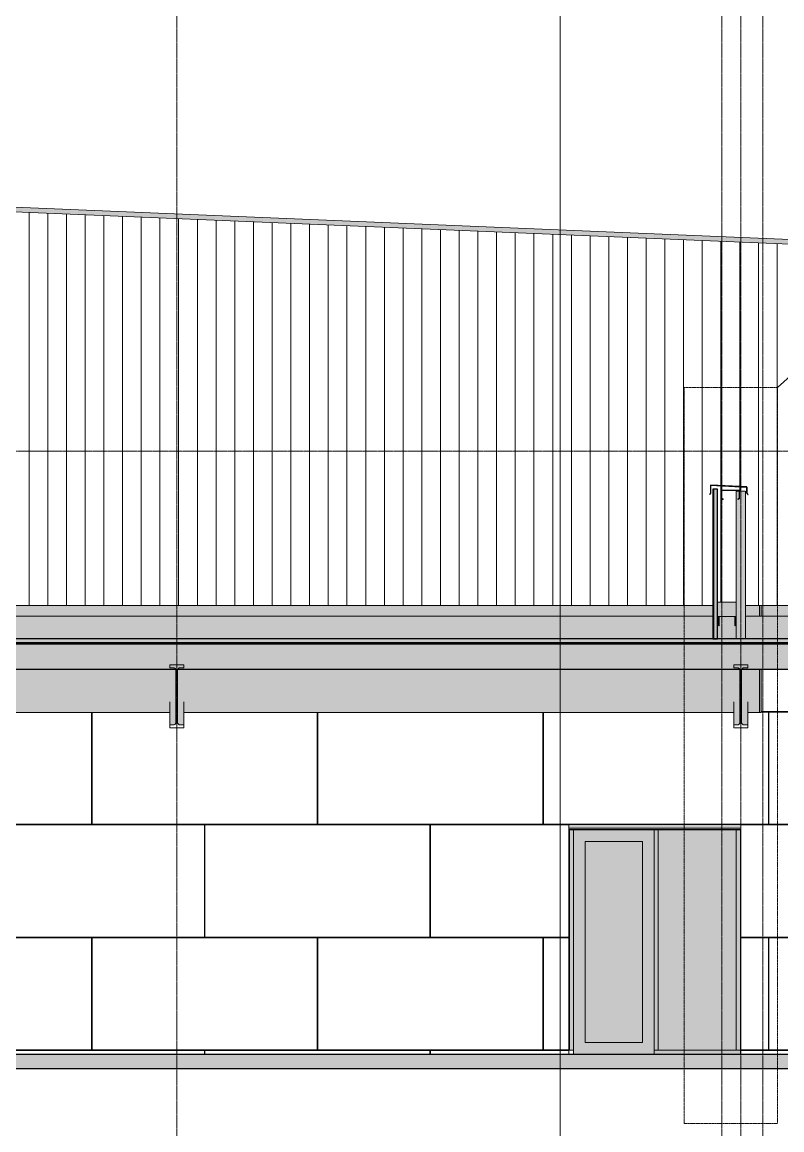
# Model space of a CAD drawing. Header units: inches. Extents: x -55396 to -733, y -290 to 853.
# Drawn here: x -19608.9 to -19283.9, y -32.3 to 441.5 of the extents above; entities that cross this region are included whole.
import ezdxf

# ---------------------------------------------------------------- set-up
doc = ezdxf.new("R2010")
doc.units = ezdxf.units.IN
doc.header["$MEASUREMENT"] = 0
for name, pattern in [('Dash Dot 3_16_', [0.3125, 0.1875, -0.0625, 0, -0.0625]), ('Grid Line 1_2_', [0.875, 0.5, -0.125, 0.125, -0.125]), ('Grid Line 1_2__2_', [0.875, 0.5, -0.125, 0.125, -0.125])]:
    doc.linetypes.add(name, pattern=pattern)
for name, color, linetype, lineweight in [('A-ANNO-SYMB', 150, 'Continuous', 9), ('A-CLNG', 13, 'Continuous', 9), ('A-CLNG-PATT', 13, 'Continuous', 25), ('A-DOOR', 31, 'Continuous', 9), ('A-FLOR', 192, 'Continuous', 9), ('A-FLOR-LEVL', 51, 'Continuous', 9), ('A-GLAZ-CURT', 52, 'Continuous', 9), ('A-GLAZ-CWMG', 51, 'Continuous', 9), ('A-ROOF', 132, 'Continuous', 9), ('A-WALL', 113, 'Continuous', 9), ('A-WALL-PATT', 111, 'Continuous', 25), ('G-ANNO-SYMB', 111, 'Continuous', 9), ('L-SITE-WALL', 31, 'Continuous', 9), ('S-BEAM', 12, 'Continuous', 9), ('S-COLS', 52, 'Continuous', 9), ('S-GRID', 1, 'Continuous', 9)]:
    doc.layers.add(name, color=color, linetype=linetype, lineweight=lineweight)
pattern_1 = [(45, (22032.004, 107.706), (-19.007, 19.007), []), (45, (22032.004, 136.506), (-19.007, 19.007), [])]
pattern_2 = [(90, (21867.43, 532.5), (-193, -193), [48, -145]), (180, (21867.43, 532.5), (-2e-14, -193), [96.25, -96.75]), (270, (21771.18, 580.5), (-193, -193), [48, -145]), (180, (21867.43, 580.5), (-2e-14, -193), [96.25, -96.75]), (270, (21770.93, 580.5), (-193, -193), [48, -145]), (180, (21770.93, 580.5), (-2e-14, -193), [96.25, -96.75]), (90, (21674.68, 532.5), (-193, -193), [48, -145]), (180, (21770.93, 532.5), (-2e-14, -193), [96.25, -96.75]), (90, (21819.43, 580.75), (-193, -193), [48, -145]), (180, (21867.68, 580.75), (-2e-14, -193), [48.25, -144.75]), (180, (21867.68, 628.75), (-2e-14, -193), [48.25, -144.75]), (90, (21722.93, 580.75), (-193, -193), [48, -145]), (180, (21819.18, 580.75), (-2e-14, -193), [96.25, -96.75]), (270, (21819.18, 628.75), (-193, -193), [48, -145]), (180, (21819.18, 628.75), (-2e-14, -193), [96.25, -96.75]), (180, (21722.68, 580.75), (-2e-14, -193), [48, -145]), (270, (21722.68, 628.75), (-193, -193), [48, -145]), (180, (21722.68, 628.75), (-2e-14, -193), [48, -145]), (90, (21867.43, 629), (-193, -193), [48, -145]), (180, (21867.43, 629), (-2e-14, -193), [96.25, -96.75]), (270, (21771.18, 677), (-193, -193), [48, -145]), (180, (21867.43, 677), (-2e-14, -193), [96.25, -96.75]), (270, (21770.93, 677), (-193, -193), [48, -145]), (180, (21770.93, 677), (-2e-14, -193), [96.25, -96.75]), (270, (21674.68, 677), (-193, -193), [48, -145]), (180, (21770.93, 629), (-2e-14, -193), [96.25, -96.75]), (90, (21819.43, 677.25), (-193, -193), [48, -145]), (180, (21867.68, 677.25), (-2e-14, -193), [48.25, -144.75]), (180, (21867.68, 725.25), (-2e-14, -193), [48.25, -144.75]), (90, (21722.93, 677.25), (-193, -193), [48, -145]), (180, (21819.18, 677.25), (-2e-14, -193), [96.25, -96.75]), (270, (21819.18, 725.25), (-193, -193), [48, -145]), (180, (21819.18, 725.25), (-2e-14, -193), [96.25, -96.75]), (180, (21722.68, 677.25), (-2e-14, -193), [48, -145]), (270, (21722.68, 725.25), (-193, -193), [48, -145]), (180, (21722.68, 725.25), (-2e-14, -193), [48, -145])]

# ---------------------------------------------------------------- blocks, each defined once
blk = doc.blocks.new('Locker Rooms and Restrooms_rvt-2-Section 7')
at = {"layer": 'A-FLOR-LEVL', "linetype": 'Grid Line 1_2__2_'}
blk.add_line((20361.6, 0), (23227.37, 0), dxfattribs=at)
blk = doc.blocks.new('Struct_Xcel_Sports Complex_rvt-2-Section 7')
at = {"layer": 'A-FLOR'}
blk.add_hatch(color=254, dxfattribs=at).paths.add_polyline_path([(22414.26, -6), (22790.8, -6), (22790.8, 0), (20899.55, 0), (20899.55, -6), (22104.39, -6)], flags=0)
at = {"layer": 'A-FLOR', "color": 130, "lineweight": 25}
for p, q in [((22717.74, 0), (20899.55, 0)), ((20899.55, -6), (22790.8, -6))]:
    blk.add_line(p, q, dxfattribs=at)
blk = doc.blocks.new('W-Wide Flange - 2_-3_ deep-V283-Section 7')
at = {"layer": 'S-BEAM'}
h = blk.add_hatch(dxfattribs=at)
h.set_pattern_fill('FP_11', color=256, style=0, pattern_type=2)
h.set_pattern_definition(pattern_1)
h.paths.add_polyline_path([(22111.8, 139.61), (22111.8, 140.98), (22109.87, 141), (22109.51, 141.17), (22109.27, 141.48), (22109.18, 141.87), (22109.2, 164.58), (22109.37, 164.94), (22109.68, 165.19), (22110.07, 165.28), (22111.8, 165.28), (22111.8, 166.64), (22105.8, 166.64), (22105.8, 165.28), (22107.74, 165.25), (22108.09, 165.08), (22108.34, 164.77), (22108.43, 164.39), (22108.41, 141.67), (22108.23, 141.31), (22107.92, 141.06), (22107.54, 140.98), (22105.8, 140.98), (22105.8, 139.61)], flags=0)
for points in [[(22110.07, 140.98), (22110.06, 150.8), (22109.62, 150.92), (22109.3, 151.24), (22109.18, 151.69), (22109.21, 141.64), (22109.44, 141.24), (22109.68, 141.06), (22109.87, 141)], [(22107.54, 140.98), (22107.54, 150.8), (22105.8, 150.8), (22105.8, 140.98)], [(22107.54, 140.98), (22107.98, 141.1), (22108.23, 141.31), (22108.41, 141.67), (22108.43, 141.87), (22108.4, 151.45), (22108.16, 151.05), (22107.74, 150.82), (22107.54, 150.8), (22107.54, 141)], [(22111.8, 140.98), (22111.8, 150.8), (22110.07, 150.8), (22110.07, 140.98)]]:
    blk.add_hatch(color=256, dxfattribs=at).paths.add_polyline_path(points, flags=0)
at = {"layer": 'S-BEAM', "lineweight": 15}
for p, q in [((22111.8, 166.64), (22105.8, 166.64)), ((22105.8, 166.64), (22105.8, 165.28)), ((22111.8, 165.28), (22111.8, 166.64)), ((22105.8, 165.28), (22107.54, 165.28)), ((22108.43, 164.39), (22108.43, 141.87)), ((22109.18, 141.87), (22109.18, 164.39)), ((22110.07, 165.28), (22111.8, 165.28)), ((22107.54, 140.98), (22105.8, 140.98)), ((22105.8, 140.98), (22105.8, 139.61)), ((22105.8, 139.61), (22111.8, 139.61)), ((22111.8, 140.98), (22110.07, 140.98)), ((22111.8, 139.61), (22111.8, 140.98))]:
    blk.add_line(p, q, dxfattribs=at)
at = {"layer": 'S-BEAM'}
for p, q in [((22105.8, 150.8), (22105.8, 140.98)), ((22111.8, 140.98), (22111.8, 150.8))]:
    blk.add_line(p, q, dxfattribs=at)
at = {"layer": 'S-BEAM', "lineweight": 15, "flags": 128}
for points in [[(22107.54, 165.28), (22107.74, 165.25), (22107.92, 165.19), (22108.09, 165.08), (22108.23, 164.94), (22108.34, 164.77), (22108.41, 164.58), (22108.43, 164.39)], [(22109.18, 164.39), (22109.2, 164.58), (22109.27, 164.77), (22109.37, 164.94), (22109.51, 165.08), (22109.68, 165.19), (22109.87, 165.25), (22110.07, 165.28)], [(22108.43, 141.87), (22108.41, 141.67), (22108.34, 141.48), (22108.23, 141.31), (22108.09, 141.17), (22107.92, 141.06), (22107.74, 141), (22107.54, 140.98)], [(22110.07, 140.98), (22109.87, 141), (22109.68, 141.06), (22109.51, 141.17), (22109.37, 141.31), (22109.27, 141.48), (22109.2, 141.67), (22109.18, 141.87)]]:
    blk.add_lwpolyline(points, dxfattribs=at)
blk = doc.blocks.new('W-Wide Flange - 2_-3_ deep-1341460-Section 7')
at = {"layer": 'S-BEAM'}
h = blk.add_hatch(dxfattribs=at)
h.set_pattern_fill('FP_11', color=256, style=0, pattern_type=2)
h.set_pattern_definition(pattern_1)
h.paths.add_polyline_path([(22353.05, 139.61), (22353.05, 140.98), (22351.12, 141), (22350.76, 141.17), (22350.52, 141.48), (22350.43, 141.87), (22350.45, 164.58), (22350.62, 164.94), (22350.93, 165.19), (22351.32, 165.28), (22353.05, 165.28), (22353.05, 166.64), (22347.05, 166.64), (22347.05, 165.28), (22348.99, 165.25), (22349.34, 165.08), (22349.59, 164.77), (22349.68, 164.32), (22349.66, 141.67), (22349.48, 141.31), (22349.17, 141.06), (22348.79, 140.98), (22347.05, 140.98), (22347.05, 139.61)], flags=0)
for points in [[(22351.32, 140.98), (22351.31, 150.8), (22350.87, 150.92), (22350.55, 151.24), (22350.43, 151.69), (22350.46, 141.64), (22350.69, 141.24), (22350.93, 141.06), (22351.32, 140.98)], [(22347.05, 140.98), (22348.79, 141), (22348.79, 150.8), (22347.05, 150.8), (22347.05, 141)], [(22348.79, 140.98), (22349.23, 141.1), (22349.48, 141.31), (22349.66, 141.67), (22349.68, 141.87), (22349.65, 151.45), (22349.41, 151.05), (22348.99, 150.82), (22348.79, 150.8), (22348.79, 141)], [(22351.32, 140.98), (22353.05, 141), (22353.05, 150.8), (22351.32, 150.8), (22351.32, 141)]]:
    blk.add_hatch(color=256, dxfattribs=at).paths.add_polyline_path(points, flags=0)
at = {"layer": 'S-BEAM', "lineweight": 15}
for p, q in [((22353.05, 166.64), (22347.05, 166.64)), ((22347.05, 166.64), (22347.05, 165.28)), ((22353.05, 165.28), (22353.05, 166.64)), ((22347.05, 165.28), (22348.79, 165.28)), ((22349.68, 164.39), (22349.68, 141.87)), ((22350.43, 141.87), (22350.43, 164.39)), ((22351.32, 165.28), (22353.05, 165.28)), ((22348.79, 140.98), (22347.05, 140.98)), ((22347.05, 140.98), (22347.05, 139.61)), ((22347.05, 139.61), (22353.05, 139.61)), ((22353.05, 140.98), (22351.32, 140.98)), ((22353.05, 139.61), (22353.05, 140.98))]:
    blk.add_line(p, q, dxfattribs=at)
at = {"layer": 'S-BEAM'}
for p, q in [((22347.05, 150.8), (22347.05, 140.98)), ((22353.05, 140.98), (22353.05, 150.8))]:
    blk.add_line(p, q, dxfattribs=at)
at = {"layer": 'S-BEAM', "lineweight": 15, "flags": 128}
for points in [[(22348.79, 165.28), (22348.99, 165.25), (22349.17, 165.19), (22349.34, 165.08), (22349.48, 164.94), (22349.59, 164.77), (22349.66, 164.58), (22349.68, 164.39)], [(22350.43, 164.39), (22350.45, 164.58), (22350.52, 164.77), (22350.62, 164.94), (22350.76, 165.08), (22350.93, 165.19), (22351.12, 165.25), (22351.32, 165.28)], [(22349.68, 141.87), (22349.66, 141.67), (22349.59, 141.48), (22349.48, 141.31), (22349.34, 141.17), (22349.17, 141.06), (22348.99, 141), (22348.79, 140.98)], [(22351.32, 140.98), (22351.12, 141), (22350.93, 141.06), (22350.76, 141.17), (22350.62, 141.31), (22350.52, 141.48), (22350.45, 141.67), (22350.43, 141.87)]]:
    blk.add_lwpolyline(points, dxfattribs=at)
blk = doc.blocks.new('Girt_C - 10_D-1279399-Section 7')
at = {"layer": 'S-BEAM'}
for points in [[(22336.79, 96.68), (22350.18, 96.68), (22350.18, 98.25), (22276.55, 98.25), (22276.55, 96.68)], [(22350.18, 96.2), (22350.18, 96.68), (22276.55, 96.68), (22276.55, 96.2), (22336.79, 96.2)]]:
    blk.add_hatch(color=256, dxfattribs=at).paths.add_polyline_path(points, flags=0)
for p, q in [((22276.55, 96.68), (22350.18, 96.68)), ((22276.55, 96.2), (22350.18, 96.2))]:
    blk.add_line(p, q, dxfattribs=at)
blk = doc.blocks.new('Girt_C - 8_D-1253559-Section 7')
at = {"layer": 'S-BEAM'}
for points in [[(22341.62, 237.85), (22342.03, 237.85), (22342.03, 241.11), (22341.62, 241.11), (22341.62, 238.19)], [(22342.16, 237.4), (22342.57, 237.4), (22342.03, 237.85), (22341.68, 237.8), (22342.03, 237.5)], [(22348.94, 237.31), (22348.96, 237.31), (22349.22, 237.56)], [(22349.92, 241.11), (22349.9, 241.2), (22349.5, 241.18)], [(22349.51, 237.8), (22349.53, 237.8), (22349.62, 240.83), (22349.92, 240.83), (22349.92, 241.11), (22349.51, 241.11)]]:
    blk.add_hatch(color=256, dxfattribs=at).paths.add_polyline_path(points, flags=0)
at = {"layer": 'S-BEAM', "lineweight": 15}
for p, q in [((22341.51, 241.11), (22341.51, 237.8)), ((22341.51, 237.8), (22342.09, 237.31)), ((22341.62, 237.85), (22341.62, 241.11)), ((22342.16, 237.4), (22341.62, 237.85)), ((22349.32, 241.3), (22341.7, 241.3)), ((22341.7, 241.19), (22349.32, 241.19)), ((22342.09, 237.31), (22342.16, 237.4)), ((22349.4, 237.85), (22348.87, 237.4)), ((22348.87, 237.4), (22348.94, 237.31)), ((22348.94, 237.31), (22349.51, 237.8)), ((22349.4, 241.11), (22349.4, 237.85)), ((22349.51, 237.8), (22349.51, 241.11))]:
    blk.add_line(p, q, dxfattribs=at)
at = {"layer": 'S-BEAM'}
for p, q in [((22342.03, 241.11), (22341.62, 241.11)), ((22341.62, 237.85), (22342.03, 237.85)), ((22342.03, 241.11), (22342.03, 237.85)), ((22342.03, 237.85), (22342.57, 237.4)), ((22342.5, 237.31), (22342.09, 237.31)), ((22342.57, 237.4), (22342.16, 237.4)), ((22342.57, 237.4), (22342.5, 237.31)), ((22349.73, 241.3), (22349.32, 241.3)), ((22349.81, 241.11), (22349.4, 241.11)), ((22349.92, 241.11), (22349.92, 240.83))]:
    blk.add_line(p, q, dxfattribs=at)
at = {"layer": 'S-BEAM', "lineweight": 15, "flags": 128}
for points in [[(22341.7, 241.3), (22341.63, 241.28), (22341.57, 241.24), (22341.52, 241.18), (22341.51, 241.11)], [(22341.62, 241.11), (22341.63, 241.15), (22341.66, 241.18), (22341.7, 241.19)], [(22349.51, 241.11), (22349.5, 241.18), (22349.46, 241.24), (22349.39, 241.28), (22349.32, 241.3)], [(22349.32, 241.19), (22349.36, 241.18), (22349.39, 241.15), (22349.4, 241.11)]]:
    blk.add_lwpolyline(points, dxfattribs=at)
at = {"layer": 'S-BEAM'}
for centre, major_axis, start_param, end_param in [((22342.11, 241.11), (0, 0.0782), 0, 1.517697), ((22349.73, 241.11), (0, 0.187), 4.712389, 6.283185)]:
    blk.add_ellipse(centre, major_axis=major_axis, ratio=0.999996, start_param=start_param, end_param=end_param, dxfattribs=at)
blk = doc.blocks.new('Girt_C - 8_D-1253560-Section 7')
at = {"layer": 'S-BEAM'}
for points in [[(22340.18, 187.14), (22340.29, 187.31), (22340.37, 187.32), (22340.37, 193.43), (22340.2, 193.34), (22340.18, 193.25)], [(22340.37, 187.32), (22347.99, 187.32), (22347.99, 193.43), (22340.37, 193.43)], [(22348.18, 187.14), (22348.1, 193.39), (22347.99, 193.43), (22348.06, 187.31), (22348.16, 187.21)], [(22340.82, 183.42), (22340.75, 187.21), (22340.37, 187.27), (22340.32, 183.85)], [(22347.53, 183.42), (22348.07, 183.87), (22347.99, 187.21), (22347.53, 187.21), (22347.53, 183.85)]]:
    blk.add_hatch(color=256, dxfattribs=at).paths.add_polyline_path(points, flags=0)
h = blk.add_hatch(dxfattribs=at)
h.set_pattern_fill('FP_11', color=256, style=0, pattern_type=2)
h.set_pattern_definition(pattern_1)
h.paths.add_polyline_path([(22340.75, 183.34), (22340.82, 183.42), (22340.29, 183.87), (22340.29, 187.14), (22340.18, 187.14), (22340.18, 183.82)], flags=0)
h.paths.add_polyline_path([(22347.6, 183.34), (22348.18, 183.85), (22348.18, 187.14), (22348.07, 187.14), (22348.04, 183.85), (22347.53, 183.42)], flags=0)
h.paths.add_polyline_path([(22346.48, 187.21), (22347.99, 187.21), (22347.99, 187.32), (22340.37, 187.32), (22340.37, 187.21)], flags=0)
for p, q in [((22340.37, 193.43), (22347.99, 193.43)), ((22340.18, 187.57), (22340.18, 187.14)), ((22340.29, 187.31), (22340.29, 187.14)), ((22340.29, 187.14), (22340.29, 187.31)), ((22340.82, 187.21), (22340.82, 183.42)), ((22347.53, 187.22), (22347.53, 183.42)), ((22348.07, 187.31), (22348.07, 187.14)), ((22348.07, 187.31), (22348.07, 187.14)), ((22348.18, 187.14), (22348.18, 187.97))]:
    blk.add_line(p, q, dxfattribs=at)
at = {"layer": 'S-BEAM', "lineweight": 15}
for p, q in [((22340.18, 187.14), (22340.18, 183.82)), ((22340.29, 183.87), (22340.29, 187.14)), ((22347.99, 187.32), (22340.37, 187.32)), ((22340.37, 187.21), (22347.99, 187.21)), ((22348.07, 187.14), (22348.07, 183.87)), ((22348.18, 183.82), (22348.18, 187.14)), ((22340.18, 183.82), (22340.75, 183.34)), ((22340.82, 183.42), (22340.29, 183.87)), ((22340.75, 183.34), (22340.82, 183.42)), ((22348.07, 183.87), (22347.53, 183.42)), ((22347.53, 183.42), (22347.6, 183.34)), ((22347.6, 183.34), (22348.18, 183.82))]:
    blk.add_line(p, q, dxfattribs=at)
at = {"layer": 'S-BEAM', "lineweight": 15, "flags": 128}
for points in [[(22340.37, 187.32), (22340.29, 187.31), (22340.23, 187.27), (22340.19, 187.21), (22340.18, 187.14)], [(22340.29, 187.14), (22340.3, 187.18), (22340.33, 187.2), (22340.37, 187.21)], [(22348.18, 187.14), (22348.16, 187.21), (22348.12, 187.27), (22348.06, 187.31), (22347.99, 187.32)], [(22347.99, 187.21), (22348.03, 187.2), (22348.06, 187.18), (22348.07, 187.14)]]:
    blk.add_lwpolyline(points, dxfattribs=at)
at = {"layer": 'S-BEAM'}
for centre, major_axis, start_param, end_param in [((22340.37, 193.25), (-0.188, 0), 4.712389, 6.283185), ((22347.99, 193.25), (0.188, 0), 1.047198, 1.570796)]:
    blk.add_ellipse(centre, major_axis=major_axis, ratio=0.999133, start_param=start_param, end_param=end_param, dxfattribs=at)
blk = doc.blocks.new('columns and girder2 - one-1334686-Section 7')
at = {"layer": 'S-BEAM'}
h = blk.add_hatch(color=256, dxfattribs=at)
h.paths.add_polyline_path([(22335.05, 96), (22336.56, 96), (22336.54, 96.2), (22335.02, 96.2)], flags=0)
h.paths.add_polyline_path([(22358.05, 146.25), (22358.8, 146.25), (22358.8, 164.76), (22358.05, 164.76), (22358.05, 154.55)], flags=0)
h.paths.add_polyline_path([(22358.8, 187.44), (22358.8, 192), (22358.05, 192), (22358.05, 187.44)], flags=0)
h.paths.add_polyline_path([(21177.28, 245.04), (21178.79, 245.04), (21183.71, 285.94), (21182.2, 285.94), (21177.56, 247.32)], flags=0)
h.paths.add_polyline_path([(21184.6, 293.29), (21189.31, 332.48), (21187.8, 332.48), (21183.09, 293.29), (21184.46, 293.29)], flags=0)
h.paths.add_polyline_path([(21134.83, 388.62), (21135.05, 388.62), (21135.05, 389.03), (21134.3, 389.06), (21134.3, 388.62), (21134.78, 388.62)], flags=0)
h = blk.add_hatch(color=256, dxfattribs=at)
h.paths.add_polyline_path([(22349.93, 0), (22350.18, 0), (22350.18, 96.2), (22336.54, 96.2), (22336.56, 96), (22349.93, 96), (22349.93, 1.75)], flags=0)
h.paths.add_polyline_path([(21155.41, 245.04), (21177.28, 245.04), (21182.2, 285.94), (21145.05, 285.94), (21145.05, 245.04)], flags=0)
h.paths.add_polyline_path([(21150.57, 293.29), (21183.09, 293.29), (21187.8, 332.48), (21187.8, 334.19), (21145.05, 334.19), (21145.05, 293.29), (21145.73, 293.29)], flags=0)
h.paths.add_polyline_path([(21174.78, 341.54), (21187.8, 341.54), (21187.8, 384.58), (21145.05, 386.36), (21145.05, 341.54)], flags=0)
h.paths.add_polyline_path([(21226.55, 341.54), (21363, 361.02), (21381.56, 358.59), (21381.56, 376.51), (21190.8, 384.46), (21190.8, 341.54)], flags=0)
for p, q in [((22335.02, 96.2), (22335.05, 96)), ((22336.56, 96), (22336.54, 96.2))]:
    blk.add_line(p, q, dxfattribs=at)
blk = doc.blocks.new('System Panel - Interior Glazing-1220302-Section 7')
at = {"layer": 'A-GLAZ-CURT'}
blk.add_hatch(color=256, dxfattribs=at).paths.add_polyline_path([(22348.18, 1.75), (22348.18, 96), (22314.74, 96), (22314.74, 1.75)], flags=0)
blk.add_line((22348.18, 96), (22314.74, 96), dxfattribs=at)
blk = doc.blocks.new('Door_Single_Storefront - one-1305252-Section 7')
at = {"layer": 'A-DOOR'}
h = blk.add_hatch(color=256, dxfattribs=at)
h.paths.add_polyline_path([(22312.99, 0), (22312.99, 96), (22278.55, 96), (22278.55, 0)], flags=0)
h.paths.add_polyline_path([(22283.55, 5), (22283.55, 91), (22307.99, 91), (22307.99, 5)], flags=0)
blk.add_hatch(color=256, dxfattribs=at).paths.add_polyline_path([(22307.99, 5), (22307.99, 91), (22283.55, 91), (22283.55, 5)], flags=0)
for p, q in [((22312.99, 96), (22278.55, 96)), ((22283.55, 5), (22283.55, 91)), ((22283.55, 91), (22307.99, 91)), ((22307.99, 91), (22307.99, 5)), ((22307.99, 5), (22283.55, 5)), ((22278.55, 1.75), (22278.55, 0))]:
    blk.add_line(p, q, dxfattribs=at)
blk = doc.blocks.new('Rectangular Mullion - Interior 1_75_ x 4_5_-1305250-Section 7')
at = {"layer": 'A-GLAZ-CWMG'}
blk.add_hatch(color=256, dxfattribs=at).paths.add_polyline_path([(22349.93, 0), (22349.93, 1.75), (22312.99, 1.75), (22312.99, 0)], flags=0)
for p, q in [((22312.99, 0), (22312.99, 1.75)), ((22312.99, 1.75), (22349.93, 1.75)), ((22349.93, 1.75), (22349.93, 0))]:
    blk.add_line(p, q, dxfattribs=at)
blk = doc.blocks.new('Rectangular Mullion - Interior 1_75_ x 4_5_-1220297-Section 7')
at = {"layer": 'A-GLAZ-CWMG'}
blk.add_hatch(color=256, dxfattribs=at).paths.add_polyline_path([(22278.55, 1.75), (22278.55, 96), (22276.8, 96), (22276.8, 1.75)], flags=0)
for p, q in [((22276.8, 96), (22278.55, 96)), ((22276.8, 96), (22276.8, 1.75)), ((22278.55, 96), (22278.55, 1.75)), ((22278.55, 1.75), (22276.8, 1.75))]:
    blk.add_line(p, q, dxfattribs=at)
blk = doc.blocks.new('Rectangular Mullion - Interior 1_75_ x 4_5_-1220298-Section 7')
at = {"layer": 'A-GLAZ-CWMG'}
blk.add_hatch(color=256, dxfattribs=at).paths.add_polyline_path([(22349.93, 1.75), (22349.93, 96), (22348.18, 96), (22348.18, 1.75)], flags=0)
for p, q in [((22348.18, 96), (22349.93, 96)), ((22348.18, 1.75), (22348.18, 96)), ((22349.93, 1.75), (22349.93, 96)), ((22349.93, 1.75), (22348.18, 1.75))]:
    blk.add_line(p, q, dxfattribs=at)
blk = doc.blocks.new('Rectangular Mullion - Interior 1_75_ x 4_5_-1220290-Section 7')
at = {"layer": 'A-GLAZ-CWMG'}
blk.add_hatch(color=256, dxfattribs=at).paths.add_polyline_path([(22314.74, 1.75), (22314.74, 96), (22312.99, 96), (22312.99, 1.75)], flags=0)
for p, q in [((22312.99, 96), (22314.74, 96)), ((22312.99, 96), (22312.99, 1.75)), ((22314.74, 96), (22314.74, 1.75)), ((22314.74, 1.75), (22312.99, 1.75))]:
    blk.add_line(p, q, dxfattribs=at)

msp = doc.modelspace()

# ---------------------------------------------------------------- hatches: boundary and pattern name
at = {"layer": 'A-CLNG-PATT', "lineweight": 9}
h = msp.add_hatch(dxfattribs=at)
h.set_pattern_fill('FP_14', color=256, style=0, pattern_type=2)
h.set_pattern_definition([(161.57, (22032.964, 108.666), (-7.6802237, -0.0009796), [0, -54.643, 6.067, 0]), (18.43, (22031.044, 108.666), (-7.6802237, 0.0009796), [0, -54.643, 6.067, 0]), (108.43, (22032.964, 108.666), (3.83829529, -19.20136532), [18.211, -42.499]), (71.57, (22031.044, 108.666), (3.83829529, 19.20136532), [18.211, -42.499])])
h.paths.add_polyline_path([(-19702.1, 164.76), (-18865, 164.76), (-18865, 176.02), (-19166.58, 176.02), (-19166.58, 172.83), (-19226.08, 172.83), (-19226.08, 176.02), (-20751.25, 176.02), (-20751.25, 164.76), (-19779.56, 164.76)], flags=0)
at = {"layer": 'A-ROOF', "lineweight": 5}
msp.add_hatch(color=256, dxfattribs=at).paths.add_polyline_path([(-19215.75, 343.84), (-19215.75, 345.84), (-20531.1, 400.65), (-20531.1, 398.65), (-19237.29, 344.74)], flags=0)
h = msp.add_hatch(color=256, dxfattribs=at)
h.paths.add_polyline_path([(-20762.5, 177.65), (-19226.08, 177.65), (-19226.08, 188.72), (-19278.75, 188.71), (-19278.75, 187.71), (-19281, 187.71), (-19281, 187.44), (-19299.55, 187.44), (-19299.57, 178.05), (-19300.63, 178), (-19303.45, 178.05), (-19303.48, 183.73), (-19303.95, 183.34), (-19304.02, 183.42), (-19304.02, 187.21), (-19310.73, 187.21), (-19310.8, 183.34), (-19311.37, 183.82), (-19311.37, 177.77), (-19313.37, 177.77), (-19313.37, 187.44), (-20529.75, 187.45), (-20529.75, 188), (-20762.5, 188), (-20762.5, 178.96)], flags=0)
h.paths.add_polyline_path([(-18865, 177.65), (-18865, 188.22), (-18917.69, 188.22), (-18917.69, 183.08), (-18981.06, 183.08), (-18981.06, 188.22), (-18994.31, 188.22), (-18994.31, 177.65), (-18888.69, 177.65)], flags=0)
h.paths.add_polyline_path([(-18999.06, 177.65), (-18999.06, 188.22), (-19022.06, 188.22), (-19022.06, 183.6), (-19099.44, 183.6), (-19099.44, 188.22), (-19136.87, 188.22), (-19136.87, 182.77), (-19166.58, 182.77), (-19166.58, 177.65), (-19004.89, 177.65)], flags=0)
h.paths.add_polyline_path([(-19311.37, 187.14), (-19311.26, 187.14), (-19311.35, 187.22), (-19311.37, 187.14)], flags=0)
at = {"layer": 'A-ROOF'}
h = msp.add_hatch(color=256, dxfattribs=at)
h.paths.add_polyline_path([(-18865, 175.65), (-18865, 177.65), (-19166.58, 177.65), (-19166.58, 175.65), (-18888.69, 175.65)], flags=0)
h.paths.add_polyline_path([(-20762.5, 175.65), (-19226.08, 175.65), (-19226.08, 177.65), (-20762.5, 177.65)], flags=0)
at = {"layer": 'A-WALL'}
msp.add_hatch(color=256, dxfattribs=at).paths.add_polyline_path([(-19314.83, 239.46), (-19314.31, 239.97), (-19314.31, 243.43), (-19298.94, 242.63), (-19298.94, 239.97), (-19298.87, 240), (-19298.87, 242.69), (-19314.37, 243.5), (-19314.37, 240), (-19314.87, 239.5)], flags=0)
at = {"layer": 'A-WALL-PATT', "lineweight": 9}
h = msp.add_hatch(dxfattribs=at)
h.set_pattern_fill('FP_19', color=256, style=0, pattern_type=2)
h.set_pattern_definition([(90, (22306.069, 0), (-8, 5e-16), [])])
h.paths.add_polyline_path([(-19301.63, 241.11), (-19301.8, 241.19), (-19301.65, 241.2)], flags=0)
h.paths.add_polyline_path([(-20529.75, 192), (-19313.37, 192), (-19313.37, 241.75), (-19311.37, 241.75), (-19311.32, 193.37), (-19311.19, 193.43), (-19303.45, 193.41), (-19303.45, 240.83), (-19302.15, 240.83), (-19302.15, 241.11), (-19301.63, 241.11), (-19301.63, 240.83), (-19299.55, 240.83), (-19299.55, 192), (-19281.25, 192), (-19281.25, 346.57), (-20266.37, 387.62), (-20266.37, 238.94), (-20529.75, 238.94), (-20529.75, 193.61)], flags=0)
h.paths.add_polyline_path([(-19309.05, 237.31), (-19309.56, 237.4), (-19310.04, 237.85), (-19310.04, 241.11), (-19309.52, 241.11), (-19309.46, 237.8), (-19308.98, 237.4)], flags=0)
h.paths.add_polyline_path([(-19314.83, 239.46), (-19314.83, 239.54), (-19314.37, 240), (-19314.31, 243.5), (-19298.87, 242.63), (-19298.85, 239.97), (-19298.94, 240), (-19298.94, 242.63), (-19314.31, 243.43), (-19314.37, 239.91), (-19314.76, 239.53)], flags=0)
h.paths.add_polyline_path([(-19309.85, 241.19), (-19309.85, 241.3), (-19302.23, 241.3), (-19302.28, 241.19), (-19309.52, 241.19)], flags=0)
h = msp.add_hatch(dxfattribs=at)
h.set_pattern_fill('FP_12', color=256, style=0, pattern_type=2)
h.set_pattern_definition(pattern_2)
h.paths.add_polyline_path([(-19292.75, 0), (-19281.25, 0), (-19281.25, 164.76), (-19292.75, 164.76), (-19292.75, 76.43)], flags=0)
h = msp.add_hatch(dxfattribs=at)
h.set_pattern_fill('FP_12', color=256, style=0, pattern_type=2)
h.set_pattern_definition(pattern_2)
h.paths.add_polyline_path([(-20122.12, 0), (-19375, 0), (-19375, 98.25), (-19301.37, 98.25), (-19301.37, 0), (-19292.75, 0), (-19292.75, 146.25), (-19298.5, 146.25), (-19298.5, 139.61), (-19304.5, 139.61), (-19304.5, 146.25), (-19539.75, 146.25), (-19539.75, 139.61), (-19545.75, 139.61), (-19545.75, 146.25), (-19781, 146.25), (-19781, 139.61), (-19787, 139.61), (-19787, 146.25), (-20022.25, 146.25), (-20022.25, 139.61), (-20028.25, 139.61), (-20028.25, 146.25), (-20122.12, 146.25), (-20122.12, 76.43)], flags=0)
at = {"layer": 'L-SITE-WALL', "lineweight": 5}
for points in [[(-19313, 177.77), (-19313, 241.75), (-19313.37, 241.75), (-19313.37, 177.77)], [(-19281, 187.44), (-19281, 187.71), (-19278.75, 187.71), (-19278.81, 191.28), (-19280.87, 191.28), (-19280.87, 194.5), (-19281.25, 194.5), (-19281.25, 192), (-19292.75, 192), (-19292.75, 187.44), (-19281.25, 187.44)]]:
    msp.add_hatch(color=256, dxfattribs=at).paths.add_polyline_path(points, flags=0)
at = {"layer": 'L-SITE-WALL'}
msp.add_hatch(color=256, dxfattribs=at).paths.add_polyline_path([(-19313, 177.77), (-19311.37, 177.77), (-19311.37, 241.75), (-19313, 241.75), (-19313, 183.85)], flags=0)
at = {"layer": 'L-SITE-WALL', "lineweight": 5}
h = msp.add_hatch(color=256, dxfattribs=at)
h.paths.add_polyline_path([(-19545.75, 146.25), (-19545.75, 150.8), (-19543.78, 150.83), (-19543.38, 151.06), (-19543.15, 151.46), (-19543.12, 151.69), (-19543.21, 164.76), (-19783.54, 164.76), (-19783.62, 164.39), (-19783.59, 151.45), (-19783.36, 151.05), (-19782.96, 150.83), (-19782.73, 150.8), (-19781, 150.8), (-19781, 146.25), (-19547.16, 146.25)], flags=0)
h.paths.add_polyline_path([(-20028.25, 146.25), (-20028.25, 150.8), (-20026.28, 150.83), (-20025.88, 151.06), (-20025.65, 151.46), (-20025.62, 151.69), (-20025.71, 164.76), (-20122.12, 164.76), (-20122.12, 146.25), (-20031.33, 146.25)], flags=0)
h.paths.add_polyline_path([(-20011.97, 146.25), (-19787, 146.25), (-19787, 150.8), (-19785.03, 150.83), (-19784.63, 151.06), (-19784.4, 151.46), (-19784.37, 151.69), (-19784.46, 164.76), (-20024.79, 164.76), (-20024.87, 164.39), (-20024.84, 151.45), (-20024.61, 151.05), (-20024.21, 150.83), (-20023.98, 150.8), (-20022.25, 150.8), (-20022.25, 146.25)], flags=0)
h.paths.add_polyline_path([(-19539.75, 146.25), (-19304.5, 146.25), (-19304.5, 150.8), (-19302.53, 150.83), (-19302.13, 151.06), (-19301.9, 151.46), (-19301.87, 151.69), (-19301.96, 164.76), (-19542.29, 164.76), (-19542.37, 164.39), (-19542.34, 151.45), (-19542.11, 151.05), (-19541.71, 150.83), (-19541.48, 150.8), (-19539.75, 150.8)], flags=0)
h.paths.add_polyline_path([(-19298.5, 146.25), (-19293.5, 146.25), (-19293.5, 164.76), (-19301.04, 164.76), (-19301.12, 164.32), (-19301.09, 151.45), (-19300.86, 151.05), (-19300.46, 150.83), (-19300.23, 150.8), (-19298.5, 150.8)], flags=0)
h.paths.add_polyline_path([(-20496.14, 187.44), (-20416.12, 187.44), (-20416.12, 192), (-20517.25, 192), (-20517.25, 187.44), (-20515.5, 187.44)], flags=0)
h.paths.add_polyline_path([(-19293.5, 187.44), (-19293.5, 192), (-19299.55, 191.97), (-19299.55, 187.44), (-19295.39, 187.44)], flags=0)
h.paths.add_polyline_path([(-20122.12, 187.44), (-19313.37, 187.44), (-19313.37, 192), (-20122.12, 192), (-20122.12, 188.34)], flags=0)
h.paths.add_polyline_path([(-20126.87, 187.44), (-20126.87, 192), (-20213.37, 192), (-20213.37, 187.44), (-20128.17, 187.44)], flags=0)
h.paths.add_polyline_path([(-20218.12, 187.44), (-20218.12, 192), (-20358.12, 192), (-20358.12, 187.44), (-20244.37, 187.44)], flags=0)
h.paths.add_polyline_path([(-20362.87, 187.44), (-20362.87, 192), (-20411.37, 192), (-20411.37, 187.44), (-20379.94, 187.44)], flags=0)
at = {"layer": 'S-COLS', "lineweight": 5}
for points in [[(-19301.5, 177.99), (-19301.5, 240.83), (-19302.02, 240.83), (-19302.04, 237.78), (-19302.61, 237.31), (-19302.68, 237.4), (-19302.15, 237.85), (-19302.15, 240.83), (-19303.45, 240.83), (-19303.45, 178.05), (-19301.92, 177.99), (-19301.55, 177.99)], [(-19301.5, 177.99), (-19299.55, 178.05), (-19299.55, 240.83), (-19301.5, 240.83), (-19301.5, 178.96)]]:
    msp.add_hatch(color=256, dxfattribs=at).paths.add_polyline_path(points, flags=0)

# ---------------------------------------------------------------- linework, layer by layer
at = {"layer": 'A-ANNO-SYMB'}
msp.add_line((-19285.79, 285.25), (-19213.02, 350.38), dxfattribs=at)
at = {"layer": 'A-ANNO-SYMB', "linetype": 'Dash Dot 3_16_'}
for p, q in [((-19325.7, 285.25), (-19325.7, -29.63)), ((-19285.79, 285.25), (-19325.7, 285.25)), ((-19285.79, -29.63), (-19285.79, 285.25)), ((-19325.7, -29.63), (-19285.79, -29.63))]:
    msp.add_line(p, q, dxfattribs=at)
at = {"layer": 'A-CLNG', "lineweight": 25}
for p, q in [((-19226.08, 176.02), (-20751.25, 176.02)), ((-20751.25, 164.76), (-18865, 164.76))]:
    msp.add_line(p, q, dxfattribs=at)
at = {"layer": 'A-FLOR-LEVL', "linetype": 'Grid Line 1_2_'}
for p, q in [((-21289.95, 258), (-18424.18, 258)), ((-21289.95, 0), (-18424.18, 0))]:
    msp.add_line(p, q, dxfattribs=at)
at = {"layer": 'A-ROOF'}
for p, q in [((-20531.1, 400.65), (-19215.75, 345.84)), ((-19215.75, 343.84), (-20531.1, 398.65)), ((-20528.25, 187.44), (-19313.37, 187.44)), ((-19299.55, 187.44), (-19281, 187.44))]:
    msp.add_line(p, q, dxfattribs=at)
at = {"layer": 'A-ROOF', "lineweight": 25}
for p, q in [((-19226.08, 177.65), (-20762.5, 177.65)), ((-20122.12, 175.65), (-19226.08, 175.65))]:
    msp.add_line(p, q, dxfattribs=at)
at = {"layer": 'A-WALL', "lineweight": 25}
for p, q in [((-19298.87, 242.69), (-19314.37, 243.5)), ((-19314.37, 243.5), (-19314.37, 240)), ((-19314.31, 239.97), (-19314.31, 243.43)), ((-19314.31, 243.43), (-19298.94, 242.63)), ((-19298.94, 242.63), (-19298.94, 239.97)), ((-19298.87, 240), (-19298.87, 242.69)), ((-19314.37, 240), (-19314.87, 239.5)), ((-19314.87, 239.5), (-19314.83, 239.46)), ((-19314.83, 239.46), (-19314.31, 239.97)), ((-19298.94, 239.97), (-19298.42, 239.46)), ((-19298.37, 239.5), (-19298.87, 240)), ((-19298.42, 239.46), (-19298.37, 239.5))]:
    msp.add_line(p, q, dxfattribs=at)
at = {"layer": 'A-WALL'}
msp.add_line((-19313, 177.77), (-19313, 241.75), dxfattribs=at)
at = {"layer": 'G-ANNO-SYMB'}
msp.add_line((-19378.72, 545.16), (-19378.72, -79.66), dxfattribs=at)
at = {"layer": 'L-SITE-WALL', "lineweight": 25}
for p, q in [((-19311.37, 241.75), (-19313.37, 241.75)), ((-19313.37, 241.75), (-19313.37, 177.77)), ((-19311.37, 187.16), (-19311.37, 241.75)), ((-19311.37, 177.77), (-19311.37, 187.14)), ((-19313.37, 177.77), (-19311.37, 177.77))]:
    msp.add_line(p, q, dxfattribs=at)
at = {"layer": 'L-SITE-WALL'}
for p, q in [((-20529.75, 192), (-19313.37, 192)), ((-19299.55, 192), (-19281.25, 192)), ((-19293.5, 187.44), (-19293.5, 192)), ((-19292.75, 187.44), (-19292.75, 192)), ((-19293.5, 146.25), (-19293.5, 164.76)), ((-19292.75, 146.25), (-19292.75, 164.76)), ((-19545.75, 146.25), (-19781, 146.25)), ((-19304.5, 146.25), (-19539.75, 146.25)), ((-19292.75, 146.25), (-19298.5, 146.25)), ((-19375, 0), (-19375, 98.25)), ((-19375, 98.25), (-19301.37, 98.25)), ((-19301.37, 98.25), (-19301.37, 0))]:
    msp.add_line(p, q, dxfattribs=at)
at = {"layer": 'S-COLS'}
for p, q in [((-19303.5, 240.83), (-19303.5, 187.68)), ((-19302.16, 240.83), (-19303.45, 240.83)), ((-19301.5, 240.83), (-19302.03, 240.83)), ((-19299.55, 240.83), (-19301.5, 240.83)), ((-19299.5, 178.01), (-19299.5, 240.83)), ((-19303.5, 187.31), (-19303.5, 184.23)), ((-19303.5, 183.72), (-19303.5, 178.01))]:
    msp.add_line(p, q, dxfattribs=at)
at = {"layer": 'S-GRID', "linetype": 'Grid Line 1_2_'}
for p, q in [((-19542.75, -273.16), (-19542.75, 738.66)), ((-19542.75, -273.16), (-19542.75, 738.66)), ((-19309.5, -273.16), (-19309.5, 738.66)), ((-19301.5, -273.16), (-19301.5, 738.66)), ((-19292, -273.16), (-19292, 738.66)), ((-19292, -273.16), (-19292, 738.66))]:
    msp.add_line(p, q, dxfattribs=at)

# ---------------------------------------------------------------- block references
at = {"layer": 'A-DOOR'}
msp.add_blockref('Door_Single_Storefront - one-1305252-Section 7', (-41651.55, 0), dxfattribs=at)
at = {"layer": 'A-GLAZ-CURT'}
msp.add_blockref('System Panel - Interior Glazing-1220302-Section 7', (-41651.55, 0), dxfattribs=at)
at = {"layer": 'A-GLAZ-CWMG'}
for name in ['Rectangular Mullion - Interior 1_75_ x 4_5_-1220297-Section 7', 'Rectangular Mullion - Interior 1_75_ x 4_5_-1220290-Section 7', 'Rectangular Mullion - Interior 1_75_ x 4_5_-1220298-Section 7', 'Rectangular Mullion - Interior 1_75_ x 4_5_-1305250-Section 7']:
    msp.add_blockref(name, (-41651.55, 0), dxfattribs=at)
at = {"layer": 'S-BEAM'}
for name in ['columns and girder2 - one-1334686-Section 7', 'Girt_C - 8_D-1253559-Section 7', 'Girt_C - 8_D-1253560-Section 7', 'W-Wide Flange - 2_-3_ deep-V283-Section 7', 'W-Wide Flange - 2_-3_ deep-1341460-Section 7', 'Girt_C - 10_D-1279399-Section 7']:
    msp.add_blockref(name, (-41651.55, 0), dxfattribs=at)

# ---------------------------------------------------------------- next in the draw order: block references
at = {"color": 170, "lineweight": 5}
msp.add_blockref('Locker Rooms and Restrooms_rvt-2-Section 7', (-41651.55, 0), dxfattribs=at)

# ---------------------------------------------------------------- next in the draw order: block references
msp.add_blockref('Struct_Xcel_Sports Complex_rvt-2-Section 7', (-41651.55, 0), dxfattribs=at)

doc.saveas('drawing.dxf')
